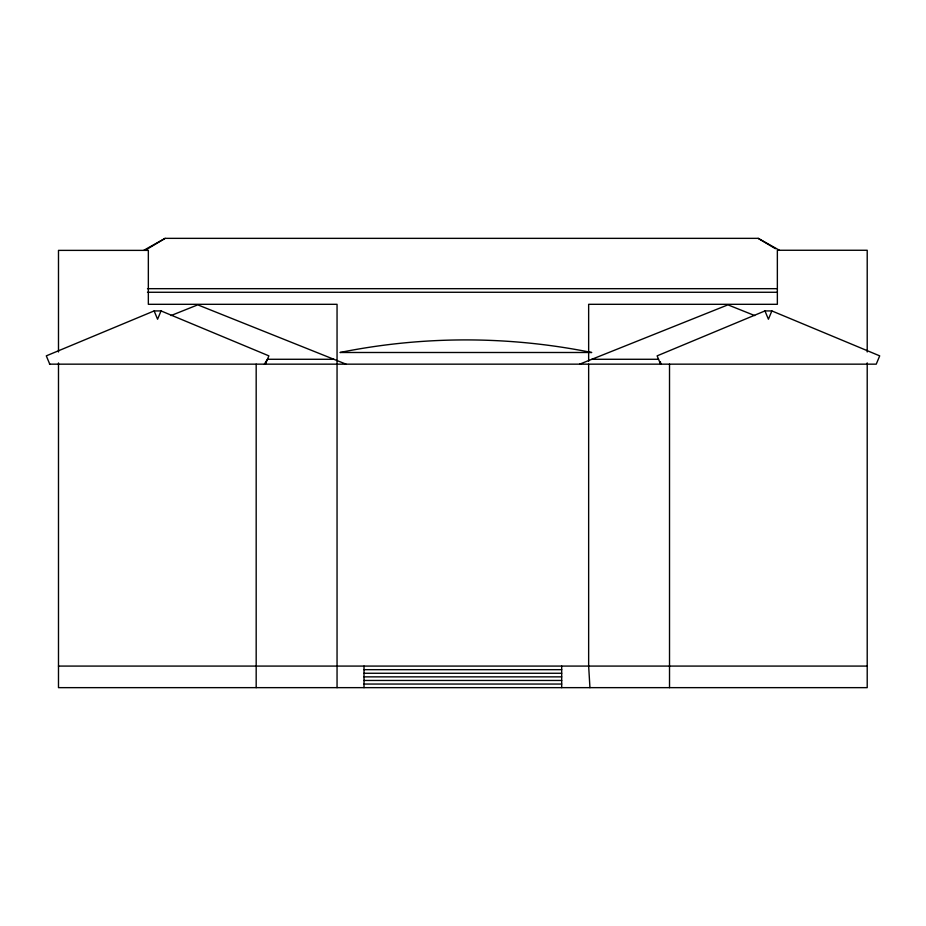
<?xml version="1.0" encoding="UTF-8"?>
<svg xmlns="http://www.w3.org/2000/svg" width="926" height="926" viewBox="0 0 926 926"><rect width="100%" height="100%" fill="white"/><g stroke="black" fill="none" stroke-linecap="round" stroke-linejoin="round"><path stroke-width="1.39" d="M265.415 364.161L268.876 355.862L161.043 310.928L157.582 319.227L154.133 310.928L46.3 355.862L49.761 364.161M49.506 364.161L876.239 364.161L879.7 355.862L771.867 310.928L768.418 319.227L764.957 310.928L657.124 355.862L660.585 364.161M264.385 364.161L267.452 359.276L333.823 359.276M146.667 249.43L165.129 238.352L758.186 238.352L779.403 250.24M143.912 250.24L165.129 238.352M170.986 315.569L197.77 304.851L346.035 364.161M579.664 364.161L727.929 304.851L754.713 315.569M147.489 288.68L777.273 288.68M147.489 292.269L777.354 292.269M154.133 310.928L161.043 310.928M764.957 310.928L771.867 310.928M591.876 359.276L658.513 359.276M58.488 666.083L867.211 666.083M364.011 669.672L561.688 669.672M364.011 673.271L561.688 673.271M364.011 676.86L561.688 676.86M364.011 680.46L561.688 680.46M364.011 684.048L561.688 684.048M758.186 238.352L775.421 248.7M660.377 361.719L660.805 364.161M589.943 687.648L588.647 666.083L588.647 364.161M867.211 351.973L867.211 250.263L777.354 250.263L777.354 304.307L588.647 304.307L588.647 361.302M867.211 362.888L867.211 687.648L58.488 687.648L58.488 362.957M669.521 364.161L669.521 687.648M561.688 666.083L561.688 687.648M364.011 666.083L364.011 687.648M337.052 687.648L337.052 304.307L148.345 304.307L148.345 250.379L58.488 250.379L58.488 351.973M256.178 364.161L256.178 687.648M591.587 352.493L339.981 352.493A635.294 635.294 0 0 1 591.587 352.493"/></g></svg>
